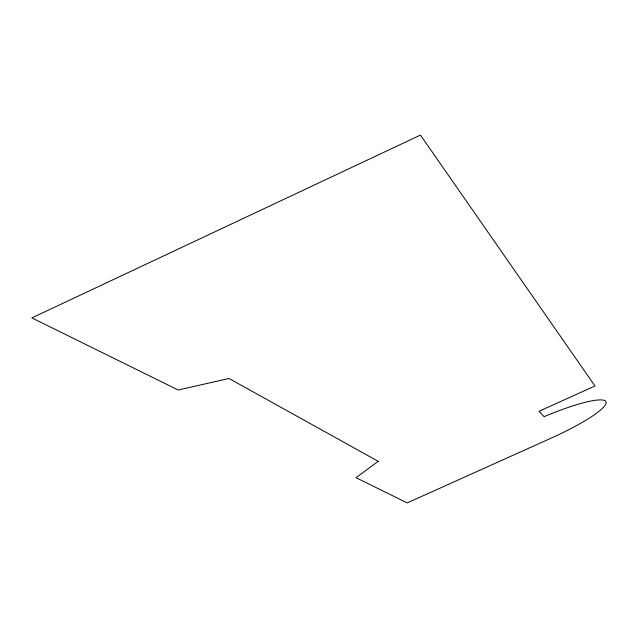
<?xml version="1.0" encoding="UTF-8"?>
<svg xmlns="http://www.w3.org/2000/svg" width="638" height="638" viewBox="0 0 638 638"><rect width="100%" height="100%" fill="white"/><g stroke="black" fill="none" stroke-linecap="round" stroke-linejoin="round"><path stroke-width="0.96" d="M378.182 461.306L356.06 477.702L407.204 502.919L551.894 437.804A68.075 11.277 -23.7 0 0 606.012 401.94A68.075 11.277 -23.7 0 0 544.126 416.654L539.038 411.279L594.991 385.99L420.45 135.081L31.9 317.907L178.185 390.017L229.01 378.486L378.182 461.306"/></g></svg>
